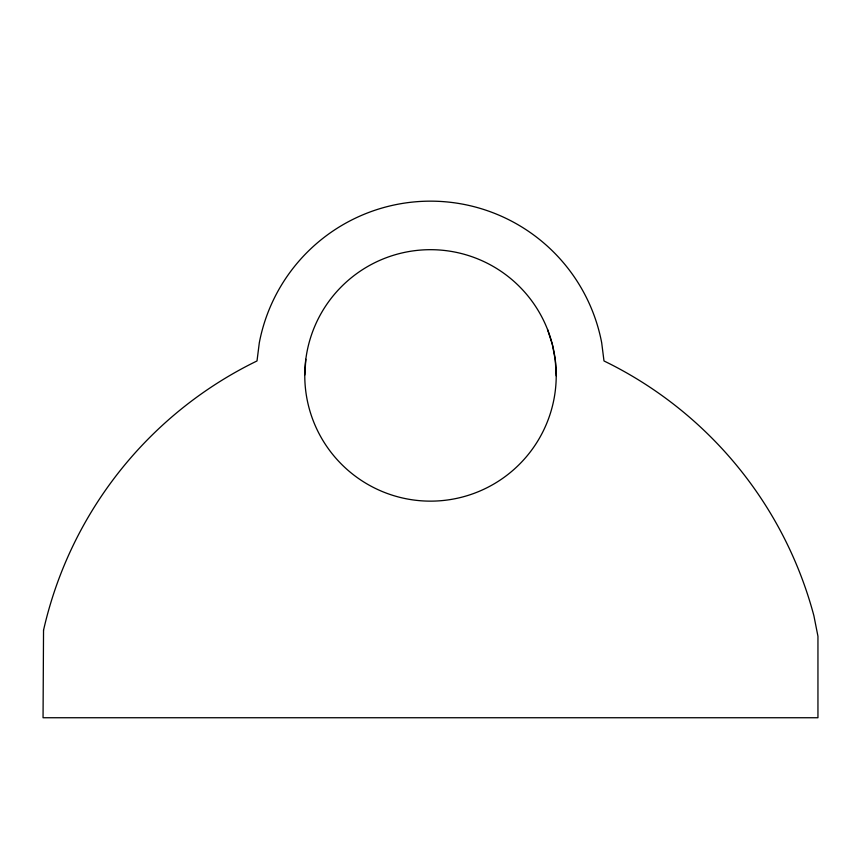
<?xml version="1.0" encoding="UTF-8"?>
<svg xmlns="http://www.w3.org/2000/svg" width="861" height="861" viewBox="0 0 861 861"><rect width="100%" height="100%" fill="white"/><g stroke="black" fill="none" stroke-linecap="round" stroke-linejoin="round"><path stroke-width="1.29" d="M304.772 375.019L305.816 359.263M547.542 329.505L552.375 344.54L555.28 360.059L556.228 375.816A125.728 125.728 0 0 1 367.292 484.097A125.728 125.728 0 0 1 367.981 266.329A125.728 125.728 0 0 1 556.228 375.816M43.534 630.252L43.05 717.74L817.95 717.74L817.95 636.268L813.903 615.776A396.727 396.727 0 0 0 609.502 363.686L603.991 360.953L601.688 342.764A174.277 174.277 0 0 0 259.312 342.764L257.008 360.953A396.727 396.727 0 0 0 43.534 630.252"/></g></svg>
